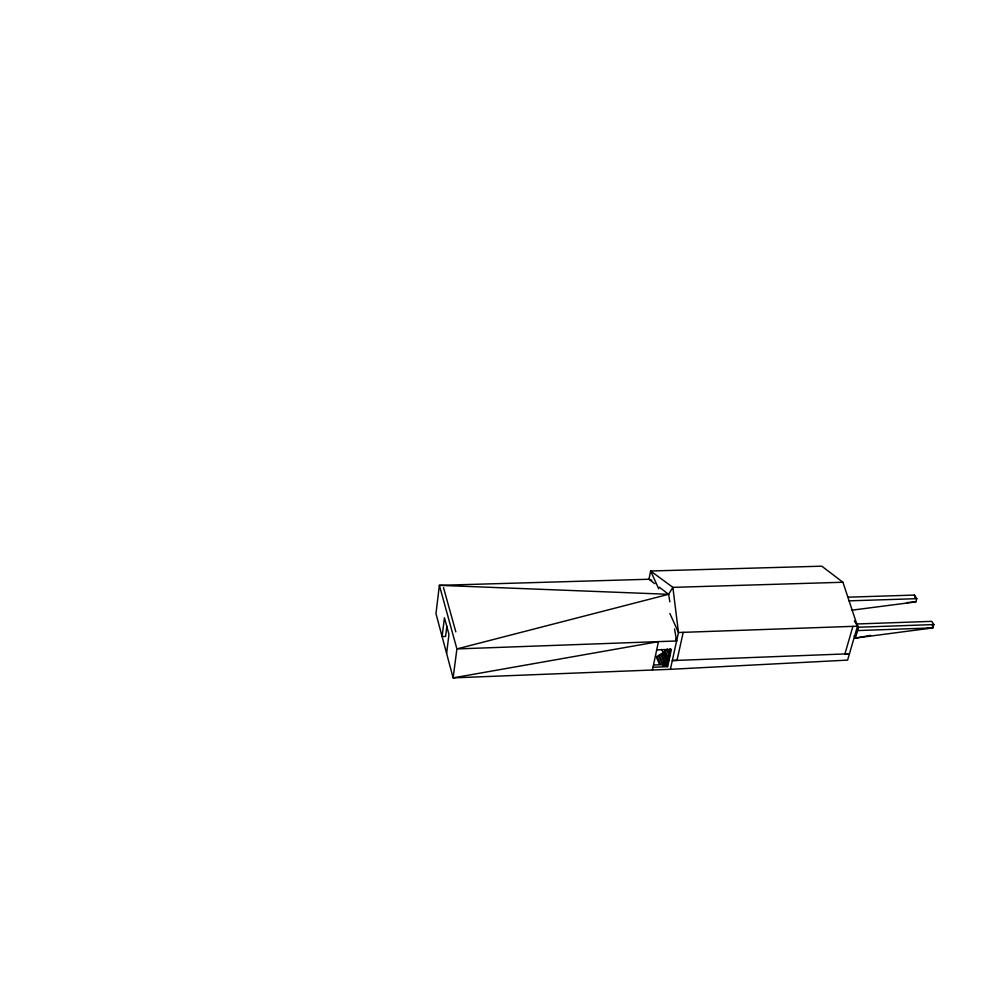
<?xml version="1.0" encoding="UTF-8"?>
<svg xmlns="http://www.w3.org/2000/svg" width="983" height="983" viewBox="0 0 983 983"><rect width="100%" height="100%" fill="white"/><g stroke="black" fill="none" stroke-linecap="round" stroke-linejoin="round"><path stroke-width="1.47" d="M654.739 583.681L648.964 579.245L650.648 571L821.788 566.183L842.923 582.255L857.495 626.196L847.592 660.109L670.381 669.312L453.126 677.877L435.973 613.613L439.376 585.34L648.964 579.245L651.778 580.203M446.86 626.318L445.594 636.443L442.104 636.566L444.427 617.766L448.961 634.367L446.614 653.29M652.417 670.025L658.45 641.629L453.126 677.877L456.911 648.927L439.376 585.34L668.587 594.31L672.876 587.367L842.923 582.255M662.997 665.663L658.942 656.226L657.148 656.3L656.779 658.02L659.519 664.447M658.942 656.226L659.188 655.12L660.994 655.059L665.061 664.483L663.242 664.557L659.188 655.12M660.994 655.059L661.313 653.609L662.935 653.548L667.039 663.009L665.061 664.557L665.393 663.07L661.313 653.609M662.935 653.548L663.255 652.085L664.692 652.036L668.219 660.134M664.692 652.036L665.036 650.488L666.916 650.414L669.276 655.808M663.771 661.473L664.975 664.901L667.469 664.803M666.916 650.414L667.224 649.001L670.16 655.71M664.975 664.901L665.393 663.07L667.039 663.009M670.173 648.633L666.707 664.533L667.629 666.671L653.007 667.248M667.629 666.671L671.426 649.345L656.693 649.898M670.381 669.312L678.467 632.511L672.876 587.367L650.648 571L658.721 588.854M676.955 660.527L683.21 632.339M852.925 626.355L844.938 653.855L849.447 653.769L672.298 660.576L676.992 660.318M858.589 627.228L855.407 638.078L932.769 627.891L933.85 624.561L931.749 621.354L856.66 623.984L858.589 627.228L933.85 624.561M906.805 602.616L915.787 601.903L916.795 598.672L914.436 595.071L848.452 597.173M669.878 601.829L668.587 594.31L456.911 648.927L676.611 640.965L674.547 628.923M870.496 635.399L855.407 638.078L854.129 635.915M852.052 610.16L915.787 601.903M919.056 629.095L923.627 628.69M926.674 628.42L932.769 627.891L932.363 625.274M653.56 665.036L666.707 664.533L665.061 664.557M857.606 630.582L932.769 627.891M848.968 600.859L916.795 598.672M659.347 587.22L668.587 594.31M854.399 620.973L857.495 626.196L678.467 632.511L669.853 613.453M675.665 638.839L676.611 640.965M665.036 650.488L668.563 658.585M668.022 658.487L668.956 660.625M663.255 652.085L667.359 661.547M661.743 649.407L663.537 653.548M657.148 656.3L660.613 664.385M443.517 587.65L455.829 631.872M914.436 595.071L914.976 597.799"/></g></svg>
